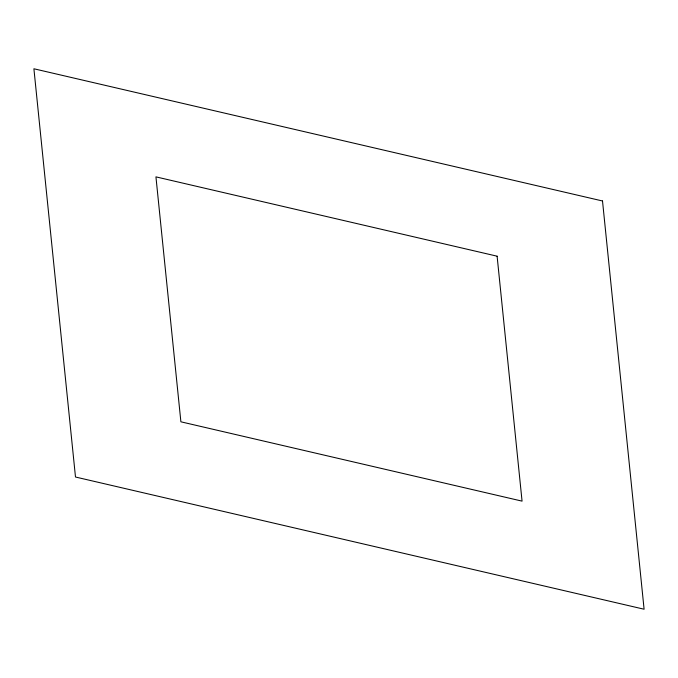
<?xml version="1.0" encoding="UTF-8"?>
<svg xmlns="http://www.w3.org/2000/svg" width="678" height="678" viewBox="0 0 678 678"><rect width="100%" height="100%" fill="white"/><g stroke="black" fill="none" stroke-linecap="round" stroke-linejoin="round"><path stroke-width="1.02" d="M602.513 200.985L33.9 68.775L75.487 477.015L644.1 609.225L602.513 200.985M497.11 256.191L155.94 176.865L180.89 421.809L522.06 501.135L497.11 256.191"/></g></svg>
